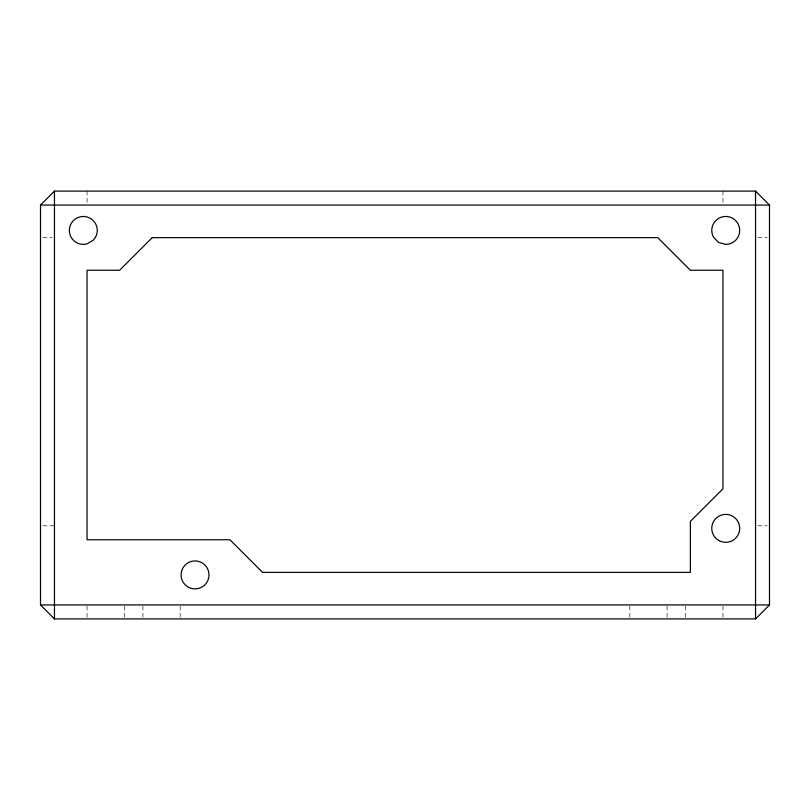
<?xml version="1.0" encoding="UTF-8"?>
<svg xmlns="http://www.w3.org/2000/svg" width="810" height="810" viewBox="0 0 810 810"><rect width="100%" height="100%" fill="white"/><g stroke="black" fill="none" stroke-linecap="round" stroke-linejoin="round"><path stroke-width="0.61" stroke-dasharray="4.05 3.04" d="M42.829 237.644L52.134 237.644M757.866 237.644L767.171 237.644M42.829 525.801L54.462 525.801M757.866 525.801L767.171 525.801M722.945 191.099L722.945 203.897M722.945 606.103L722.945 618.901M685.706 606.103L685.706 618.901M667.086 606.103L667.086 618.901M629.846 606.103L629.846 618.901M180.154 606.103L180.154 618.901M142.914 606.103L142.914 618.901M124.294 606.103L124.294 618.901M87.055 191.099L87.055 203.897M87.055 606.103L87.055 618.901"/><path stroke-width="1.21" d="M40.5 205.062L54.462 191.099L755.538 191.099L769.5 205.062L769.5 604.938L755.538 618.901L54.462 618.901L40.5 604.938L40.5 205.062L769.5 205.062M40.5 604.938L769.5 604.938M755.538 191.099L755.538 618.901M54.462 191.099L54.462 618.901M181.551 571.303L181.076 574.918A13.962 13.962 0 0 0 195.038 588.88A13.962 13.962 0 0 0 209.01 574.918L208.535 571.303A13.962 13.962 0 0 0 181.551 571.303M95.408 237.411L93.191 240.307L86.933 243.921A13.962 13.962 0 0 1 69.356 230.435A13.962 13.962 0 0 1 86.933 216.938A13.962 13.962 0 0 1 95.408 237.411M152.219 237.644L119.637 270.236L87.055 270.236L87.055 539.764L229.959 539.764L262.541 572.356L690.363 572.356L690.363 521.377L722.945 488.794L722.945 270.236L690.363 270.236L657.781 237.644L152.219 237.644M725.73 244.397L718.743 242.524L713.64 237.411A13.962 13.962 0 0 1 720.951 217.303A13.962 13.962 0 0 1 739.479 228.005A13.962 13.962 0 0 1 725.73 244.397M718.743 540.452A13.962 13.962 0 0 0 739.692 528.363A13.962 13.962 0 0 0 718.743 516.264A13.962 13.962 0 0 0 718.743 540.452"/></g></svg>
